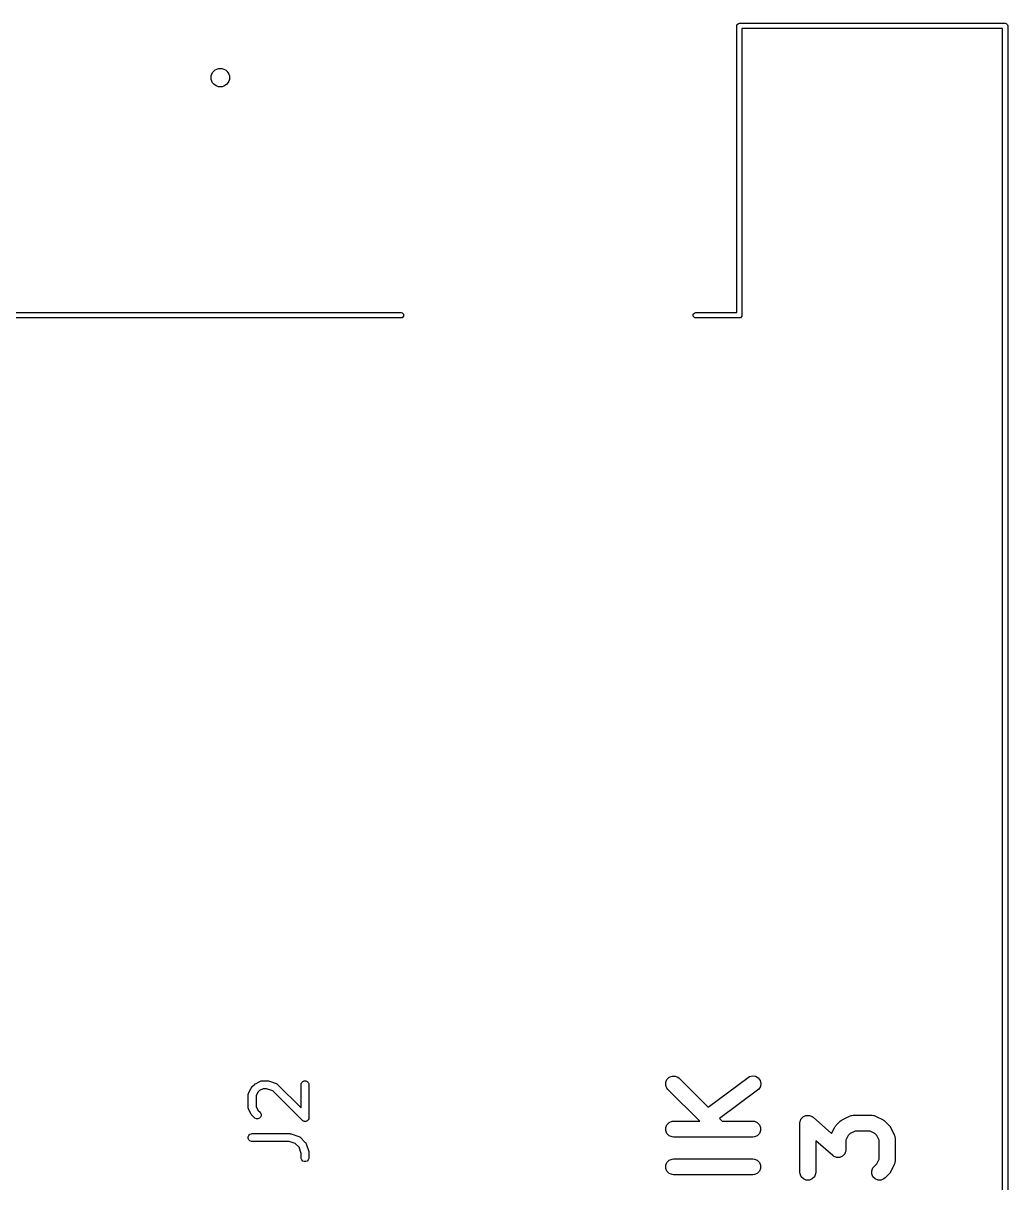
# Model space of a CAD drawing. Extents: x 4.08 to 7.48, y -4.81 to -2.95.
# Drawn here: x 6.742 to 7.475, y -3.921 to -3.057 of the extents above; entities that cross this region are included whole.
import ezdxf

# ---------------------------------------------------------------- set-up
doc = ezdxf.new("R2010")
doc.units = 0
doc.header["$MEASUREMENT"] = 0
doc.layers.add('BLACK', color=7, linetype='CONTINUOUS')

msp = doc.modelspace()

# ---------------------------------------------------------------- linework, layer by layer
at = {"layer": 'BLACK', "linetype": 'CONTINUOUS'}
for p, q in [((7.2735, -3.05818), (7.27457, -3.05712)), ((7.27457, -3.05712), (7.27532, -3.05697)), ((7.27532, -3.05697), (7.47332, -3.05697)), ((7.47332, -3.05697), (7.47407, -3.05712)), ((7.47407, -3.05712), (7.47514, -3.05818)), ((7.27335, -3.05893), (7.2735, -3.05818)), ((7.27335, -3.27252), (7.27335, -3.05893)), ((7.47135, -3.0609), (7.27729, -3.0609)), ((7.27729, -3.0609), (7.27729, -3.27449)), ((7.47135, -4.35618), (7.47135, -3.0609)), ((7.47514, -3.05818), (7.47529, -3.05893)), ((7.47529, -3.05893), (7.47529, -4.35618)), ((6.29282, -3.27252), (7.02332, -3.27252)), ((7.02332, -3.27252), (7.02407, -3.27267)), ((7.02407, -3.27267), (7.02514, -3.27373)), ((7.241, -3.27373), (7.24207, -3.27267)), ((7.24207, -3.27267), (7.24282, -3.27252)), ((7.24282, -3.27252), (7.27335, -3.27252)), ((7.02332, -3.27645), (6.29282, -3.27645)), ((7.02407, -3.2763), (7.02332, -3.27645)), ((7.02514, -3.27524), (7.02407, -3.2763)), ((7.02514, -3.27373), (7.02514, -3.27524)), ((7.241, -3.27524), (7.241, -3.27373)), ((7.24207, -3.2763), (7.241, -3.27524)), ((7.24282, -3.27645), (7.24207, -3.2763)), ((7.27532, -3.27645), (7.24282, -3.27645)), ((7.27607, -3.2763), (7.27532, -3.27645)), ((7.27714, -3.27524), (7.27607, -3.2763)), ((7.27729, -3.27449), (7.27714, -3.27524)), ((7.22142, -3.84363), (7.22304, -3.842)), ((7.22304, -3.842), (7.22517, -3.84112)), ((7.22517, -3.84112), (7.22748, -3.84112)), ((7.22748, -3.84112), (7.22961, -3.842)), ((7.22961, -3.842), (7.2305, -3.84273)), ((7.2305, -3.84273), (7.25219, -3.86442)), ((7.25219, -3.86442), (7.28184, -3.84218)), ((7.28184, -3.84218), (7.28283, -3.84158)), ((7.28283, -3.84158), (7.28506, -3.84101)), ((7.28506, -3.84101), (7.28734, -3.84134)), ((7.28734, -3.84134), (7.28932, -3.84251)), ((7.28932, -3.84251), (7.29071, -3.84436)), ((6.90978, -3.8538), (6.91166, -3.85005)), ((6.91166, -3.85005), (6.91181, -3.8498)), ((6.91181, -3.8498), (6.91184, -3.84973)), ((6.91184, -3.84973), (6.91191, -3.84965)), ((6.91191, -3.84965), (6.91197, -3.84956)), ((6.91197, -3.84956), (6.91202, -3.84951)), ((6.91202, -3.84951), (6.91221, -3.84928)), ((6.91221, -3.84928), (6.91409, -3.84741)), ((6.91409, -3.84741), (6.91431, -3.84722)), ((6.91431, -3.84722), (6.91436, -3.84716)), ((6.91436, -3.84716), (6.91445, -3.84711)), ((6.91445, -3.84711), (6.91453, -3.84704)), ((6.91453, -3.84704), (6.9146, -3.84701)), ((6.9146, -3.84701), (6.91485, -3.84685)), ((6.91485, -3.84685), (6.9186, -3.84498)), ((6.91792, -3.85192), (6.91673, -3.85312)), ((6.92062, -3.85057), (6.91792, -3.85192)), ((6.9186, -3.84498), (6.91914, -3.84477)), ((6.91914, -3.84477), (6.91925, -3.84476)), ((6.91925, -3.84476), (6.91935, -3.84472)), ((6.91935, -3.84472), (6.91992, -3.84467)), ((6.91992, -3.84467), (6.92367, -3.84467)), ((6.92319, -3.85057), (6.92062, -3.85057)), ((6.9277, -3.85208), (6.92319, -3.85057)), ((6.92367, -3.84467), (6.92396, -3.8447)), ((6.92396, -3.8447), (6.92404, -3.84469)), ((6.92404, -3.84469), (6.92414, -3.84471)), ((6.92414, -3.84471), (6.92425, -3.84472)), ((6.92425, -3.84472), (6.92432, -3.84475)), ((6.92432, -3.84475), (6.92461, -3.84482)), ((6.92461, -3.84482), (6.93023, -3.84669)), ((6.93023, -3.84669), (6.93076, -3.84693)), ((6.93076, -3.84693), (6.93084, -3.847)), ((6.93084, -3.847), (6.93094, -3.84704)), ((6.93094, -3.84704), (6.93138, -3.84741)), ((6.93138, -3.84741), (6.94884, -3.86486)), ((6.94884, -3.84762), (6.9489, -3.84704)), ((6.94884, -3.86486), (6.94884, -3.84762)), ((6.9489, -3.84704), (6.94934, -3.84598)), ((6.94934, -3.84598), (6.95015, -3.84517)), ((6.95015, -3.84517), (6.95122, -3.84472)), ((6.95122, -3.84472), (6.95237, -3.84472)), ((6.95237, -3.84472), (6.95343, -3.84517)), ((6.95343, -3.84517), (6.95425, -3.84598)), ((6.95425, -3.84598), (6.95469, -3.84704)), ((6.95469, -3.84704), (6.95475, -3.84762)), ((6.95475, -3.84762), (6.95475, -3.87199)), ((7.22053, -3.84576), (7.22142, -3.84363)), ((7.22053, -3.84806), (7.22053, -3.84576)), ((7.22142, -3.85019), (7.22053, -3.84806)), ((7.22215, -3.85109), (7.22142, -3.85019)), ((7.24581, -3.87475), (7.22215, -3.85109)), ((7.28892, -3.85163), (7.26063, -3.87286)), ((7.28978, -3.85085), (7.28892, -3.85163)), ((7.29095, -3.84887), (7.28978, -3.85085)), ((7.29071, -3.84436), (7.29128, -3.84659)), ((7.29128, -3.84659), (7.29095, -3.84887)), ((6.90947, -3.85512), (6.90953, -3.85454)), ((6.90947, -3.86449), (6.90947, -3.85512)), ((6.90953, -3.85454), (6.90957, -3.85445)), ((6.90957, -3.85445), (6.90958, -3.85434)), ((6.90958, -3.85434), (6.90978, -3.8538)), ((6.91673, -3.85312), (6.91538, -3.85582)), ((6.91538, -3.85582), (6.91538, -3.8638)), ((6.94971, -3.87408), (6.9277, -3.85208)), ((6.90953, -3.86507), (6.90947, -3.86449)), ((6.90957, -3.86517), (6.90953, -3.86507)), ((6.90958, -3.86527), (6.90957, -3.86517)), ((6.90978, -3.86581), (6.90958, -3.86527)), ((6.91166, -3.86956), (6.90978, -3.86581)), ((6.91538, -3.8638), (6.91673, -3.86649)), ((6.91673, -3.86649), (6.91826, -3.86803)), ((6.91826, -3.86803), (6.91863, -3.86848)), ((6.91863, -3.86848), (6.91907, -3.86954)), ((6.91181, -3.86981), (6.91166, -3.86956)), ((6.91184, -3.86988), (6.91181, -3.86981)), ((6.91191, -3.86996), (6.91184, -3.86988)), ((6.91197, -3.87005), (6.91191, -3.86996)), ((6.91202, -3.8701), (6.91197, -3.87005)), ((6.91221, -3.87033), (6.91202, -3.8701)), ((6.91409, -3.87221), (6.91221, -3.87033)), ((6.91453, -3.87257), (6.91409, -3.87221)), ((6.9156, -3.87301), (6.91453, -3.87257)), ((6.91675, -3.87301), (6.9156, -3.87301)), ((6.91781, -3.87257), (6.91675, -3.87301)), ((6.91863, -3.87176), (6.91781, -3.87257)), ((6.91907, -3.87069), (6.91863, -3.87176)), ((6.91907, -3.86954), (6.91907, -3.87069)), ((6.95015, -3.87445), (6.94971, -3.87408)), ((6.95091, -3.87476), (6.95015, -3.87445)), ((6.95122, -3.87489), (6.95091, -3.87476)), ((6.95237, -3.87489), (6.95122, -3.87489)), ((6.95122, -3.87489), (6.95122, -3.87489)), ((6.95343, -3.87445), (6.95237, -3.87489)), ((6.95425, -3.87363), (6.95343, -3.87445)), ((6.95456, -3.87288), (6.95425, -3.87363)), ((6.95469, -3.87257), (6.95456, -3.87288)), ((6.95475, -3.87199), (6.95469, -3.87257)), ((7.22053, -3.8795), (7.22142, -3.87737)), ((7.22142, -3.87737), (7.22304, -3.87574)), ((7.22304, -3.87574), (7.22517, -3.87486)), ((7.22517, -3.87486), (7.22633, -3.87475)), ((7.22633, -3.87475), (7.24581, -3.87475)), ((7.26063, -3.87286), (7.26252, -3.87475)), ((7.26252, -3.87475), (7.28538, -3.87475)), ((7.28538, -3.87475), (7.28653, -3.87486)), ((7.28653, -3.87486), (7.28866, -3.87574)), ((7.28866, -3.87574), (7.29029, -3.87737)), ((7.29029, -3.87737), (7.29117, -3.8795)), ((7.32042, -3.87628), (7.32048, -3.87567)), ((7.32042, -3.91284), (7.32042, -3.87628)), ((7.32047, -3.87552), (7.32051, -3.87541)), ((7.32048, -3.87567), (7.32047, -3.87552)), ((7.32051, -3.87541), (7.32053, -3.87513)), ((7.32053, -3.87513), (7.3209, -3.87424)), ((7.3209, -3.87424), (7.32121, -3.87333)), ((7.32121, -3.87333), (7.32134, -3.87318)), ((7.32134, -3.87318), (7.32142, -3.873)), ((7.32142, -3.873), (7.32209, -3.87232)), ((7.32209, -3.87232), (7.32273, -3.8716)), ((7.32273, -3.8716), (7.3229, -3.87151)), ((7.3229, -3.87151), (7.32304, -3.87137)), ((7.32304, -3.87137), (7.32393, -3.871)), ((7.32393, -3.871), (7.32479, -3.87058)), ((7.32479, -3.87058), (7.32499, -3.87056)), ((7.32499, -3.87056), (7.32517, -3.87049)), ((7.32517, -3.87049), (7.32613, -3.87049)), ((7.32613, -3.87049), (7.32709, -3.87042)), ((7.32709, -3.87042), (7.32728, -3.87049)), ((7.32728, -3.87049), (7.32748, -3.87049)), ((7.32748, -3.87049), (7.32836, -3.87085)), ((7.32836, -3.87085), (7.32927, -3.87116)), ((7.32927, -3.87116), (7.3295, -3.87133)), ((7.3295, -3.87133), (7.32961, -3.87137)), ((7.32961, -3.87137), (7.32972, -3.87148)), ((7.32972, -3.87148), (7.33021, -3.87184)), ((7.33021, -3.87184), (7.34402, -3.88392)), ((7.34709, -3.87818), (7.34746, -3.87773)), ((7.34746, -3.87773), (7.35027, -3.87492)), ((7.35027, -3.87492), (7.35072, -3.87454)), ((7.35072, -3.87454), (7.35083, -3.87443)), ((7.35083, -3.87443), (7.351, -3.87431)), ((7.351, -3.87431), (7.35117, -3.87418)), ((7.35117, -3.87418), (7.35131, -3.87412)), ((7.35131, -3.87412), (7.35181, -3.87381)), ((7.35181, -3.87381), (7.35743, -3.871)), ((7.35743, -3.871), (7.35851, -3.87058)), ((7.35851, -3.87058), (7.35872, -3.87057)), ((7.35872, -3.87057), (7.35892, -3.87049)), ((7.35892, -3.87049), (7.36007, -3.87037)), ((7.36007, -3.87037), (7.37413, -3.87037)), ((7.37413, -3.87037), (7.37528, -3.87049)), ((7.37528, -3.87049), (7.37548, -3.87057)), ((7.37548, -3.87057), (7.37569, -3.87058)), ((7.37569, -3.87058), (7.37677, -3.871)), ((7.37677, -3.871), (7.3824, -3.87381)), ((7.3824, -3.87381), (7.38289, -3.87412)), ((7.38289, -3.87412), (7.38304, -3.87418)), ((7.38304, -3.87418), (7.3832, -3.87431)), ((7.3832, -3.87431), (7.38338, -3.87443)), ((7.38338, -3.87443), (7.38348, -3.87454)), ((7.38348, -3.87454), (7.38393, -3.87492)), ((7.38393, -3.87492), (7.38674, -3.87773)), ((7.38674, -3.87773), (7.38712, -3.87818)), ((6.90953, -3.88641), (6.90997, -3.88535)), ((6.90953, -3.88757), (6.90953, -3.88641)), ((6.90997, -3.88535), (6.91078, -3.88454)), ((6.91078, -3.88454), (6.91185, -3.88409)), ((6.91185, -3.88409), (6.91242, -3.88404)), ((6.91242, -3.88404), (6.94055, -3.88404)), ((6.94055, -3.88404), (6.94084, -3.88407)), ((6.94084, -3.88407), (6.94091, -3.88406)), ((6.94091, -3.88406), (6.94102, -3.88408)), ((6.94102, -3.88408), (6.94112, -3.88409)), ((6.94112, -3.88409), (6.94119, -3.88412)), ((6.94119, -3.88412), (6.94148, -3.88419)), ((6.94148, -3.88419), (6.9471, -3.88606)), ((6.9471, -3.88606), (6.94763, -3.8863)), ((6.94763, -3.8863), (6.94771, -3.88637)), ((6.94771, -3.88637), (6.94781, -3.88641)), ((6.94781, -3.88641), (6.94826, -3.88678)), ((7.22053, -3.88181), (7.22053, -3.8795)), ((7.22142, -3.88394), (7.22053, -3.88181)), ((7.22304, -3.88557), (7.22142, -3.88394)), ((7.22517, -3.88645), (7.22304, -3.88557)), ((7.22633, -3.88656), (7.22517, -3.88645)), ((7.28538, -3.88656), (7.22633, -3.88656)), ((7.28653, -3.88645), (7.28538, -3.88656)), ((7.28866, -3.88557), (7.28653, -3.88645)), ((7.29029, -3.88394), (7.28866, -3.88557)), ((7.29117, -3.88181), (7.29029, -3.88394)), ((7.29117, -3.8795), (7.29117, -3.88181)), ((7.34402, -3.88392), (7.34635, -3.87926)), ((7.34635, -3.87926), (7.34666, -3.87877)), ((7.34666, -3.87877), (7.34672, -3.87862)), ((7.34672, -3.87862), (7.34686, -3.87846)), ((7.34686, -3.87846), (7.34697, -3.87828)), ((7.34697, -3.87828), (7.34709, -3.87818)), ((7.35649, -3.8854), (7.35473, -3.88892)), ((7.35795, -3.88395), (7.35649, -3.8854)), ((7.36147, -3.88218), (7.35795, -3.88395)), ((7.37274, -3.88218), (7.36147, -3.88218)), ((7.37626, -3.88395), (7.37274, -3.88218)), ((7.37772, -3.8854), (7.37626, -3.88395)), ((7.37948, -3.88892), (7.37772, -3.8854)), ((7.38712, -3.87818), (7.38723, -3.87828)), ((7.38723, -3.87828), (7.38735, -3.87846)), ((7.38735, -3.87846), (7.38748, -3.87862)), ((7.38748, -3.87862), (7.38754, -3.87877)), ((7.38754, -3.87877), (7.38785, -3.87926)), ((7.38785, -3.87926), (7.39066, -3.88489)), ((7.39066, -3.88489), (7.39108, -3.88597)), ((7.39108, -3.88597), (7.39109, -3.88618)), ((7.39109, -3.88618), (7.39117, -3.88638)), ((7.39117, -3.88638), (7.39129, -3.88753)), ((6.90997, -3.88863), (6.90953, -3.88757)), ((6.91078, -3.88945), (6.90997, -3.88863)), ((6.91185, -3.88989), (6.91078, -3.88945)), ((6.91242, -3.88994), (6.91185, -3.88989)), ((6.94007, -3.88994), (6.91242, -3.88994)), ((6.94457, -3.89145), (6.94007, -3.88994)), ((6.94734, -3.89421), (6.94457, -3.89145)), ((6.94884, -3.89872), (6.94734, -3.89421)), ((6.94826, -3.88678), (6.95201, -3.89053)), ((6.95201, -3.89053), (6.95237, -3.89097)), ((6.95237, -3.89097), (6.95241, -3.89107)), ((6.95241, -3.89107), (6.95248, -3.89115)), ((6.95248, -3.89115), (6.95272, -3.89168)), ((6.95272, -3.89168), (6.95459, -3.89731)), ((7.34493, -3.90041), (7.33223, -3.88929)), ((7.33223, -3.88929), (7.33223, -3.91284)), ((7.35473, -3.88892), (7.35473, -3.89596)), ((7.37948, -3.90301), (7.37948, -3.88892)), ((7.39129, -3.88753), (7.39129, -3.9044)), ((6.94884, -3.90199), (6.94884, -3.89872)), ((6.9489, -3.90256), (6.94884, -3.90199)), ((6.94934, -3.90363), (6.9489, -3.90256)), ((6.95015, -3.90444), (6.94934, -3.90363)), ((6.95425, -3.90363), (6.95343, -3.90444)), ((6.95469, -3.90256), (6.95425, -3.90363)), ((6.95459, -3.89731), (6.95466, -3.89759)), ((6.95466, -3.89759), (6.95469, -3.89766)), ((6.95469, -3.89766), (6.9547, -3.89777)), ((6.95475, -3.90199), (6.95469, -3.90256)), ((6.9547, -3.89777), (6.95472, -3.89787)), ((6.95472, -3.89787), (6.95472, -3.89795)), ((6.95472, -3.89795), (6.95475, -3.89824)), ((6.95475, -3.89824), (6.95475, -3.90199)), ((7.22304, -3.90387), (7.22517, -3.90298)), ((7.22517, -3.90298), (7.22633, -3.90287)), ((7.22633, -3.90287), (7.28538, -3.90287)), ((7.28538, -3.90287), (7.28653, -3.90298)), ((7.28653, -3.90298), (7.28866, -3.90387)), ((7.34543, -3.90076), (7.34493, -3.90041)), ((7.34554, -3.90087), (7.34543, -3.90076)), ((7.34565, -3.90092), (7.34554, -3.90087)), ((7.34588, -3.90108), (7.34565, -3.90092)), ((7.34678, -3.90139), (7.34588, -3.90108)), ((7.34767, -3.90176), (7.34678, -3.90139)), ((7.34787, -3.90176), (7.34767, -3.90176)), ((7.34806, -3.90182), (7.34787, -3.90176)), ((7.34902, -3.90176), (7.34806, -3.90182)), ((7.34997, -3.90176), (7.34902, -3.90176)), ((7.35016, -3.90168), (7.34997, -3.90176)), ((7.35036, -3.90167), (7.35016, -3.90168)), ((7.35122, -3.90124), (7.35036, -3.90167)), ((7.3521, -3.90087), (7.35122, -3.90124)), ((7.35224, -3.90073), (7.3521, -3.90087)), ((7.35242, -3.90065), (7.35224, -3.90073)), ((7.35305, -3.89992), (7.35242, -3.90065)), ((7.35373, -3.89925), (7.35305, -3.89992)), ((7.35381, -3.89906), (7.35373, -3.89925)), ((7.35394, -3.89891), (7.35381, -3.89906)), ((7.35425, -3.898), (7.35394, -3.89891)), ((7.35461, -3.89712), (7.35425, -3.898)), ((7.35464, -3.89684), (7.35461, -3.89712)), ((7.35468, -3.89673), (7.35464, -3.89684)), ((7.35473, -3.89596), (7.35467, -3.89657)), ((7.35467, -3.89657), (7.35468, -3.89673)), ((7.37772, -3.90653), (7.37948, -3.90301)), ((6.95122, -3.90488), (6.95015, -3.90444)), ((6.95237, -3.90488), (6.95122, -3.90488)), ((6.95343, -3.90444), (6.95237, -3.90488)), ((7.22053, -3.90762), (7.22142, -3.9055)), ((7.22053, -3.90993), (7.22053, -3.90762)), ((7.22142, -3.91206), (7.22053, -3.90993)), ((7.22142, -3.9055), (7.22304, -3.90387)), ((7.22304, -3.91369), (7.22142, -3.91206)), ((7.28866, -3.90387), (7.29029, -3.9055)), ((7.29029, -3.91206), (7.28866, -3.91369)), ((7.29029, -3.9055), (7.29117, -3.90762)), ((7.29117, -3.90993), (7.29029, -3.91206)), ((7.29117, -3.90762), (7.29117, -3.90993)), ((7.37396, -3.91169), (7.37485, -3.90956)), ((7.37396, -3.91399), (7.37396, -3.91169)), ((7.37485, -3.90956), (7.37558, -3.90866)), ((7.37558, -3.90866), (7.37772, -3.90653)), ((7.39066, -3.90704), (7.38785, -3.91267)), ((7.39108, -3.90596), (7.39066, -3.90704)), ((7.39109, -3.90575), (7.39108, -3.90596)), ((7.39117, -3.90555), (7.39109, -3.90575)), ((7.39129, -3.9044), (7.39117, -3.90555)), ((7.22517, -3.91457), (7.22304, -3.91369)), ((7.22633, -3.91468), (7.22517, -3.91457)), ((7.28538, -3.91468), (7.22633, -3.91468)), ((7.28653, -3.91457), (7.28538, -3.91468)), ((7.28866, -3.91369), (7.28653, -3.91457)), ((7.32053, -3.91399), (7.32042, -3.91284)), ((7.32142, -3.91612), (7.32053, -3.91399)), ((7.32304, -3.91775), (7.32142, -3.91612)), ((7.32517, -3.91863), (7.32304, -3.91775)), ((7.32748, -3.91863), (7.32517, -3.91863)), ((7.32961, -3.91775), (7.32748, -3.91863)), ((7.33124, -3.91612), (7.32961, -3.91775)), ((7.33212, -3.91399), (7.33124, -3.91612)), ((7.33223, -3.91284), (7.33212, -3.91399)), ((7.37485, -3.91612), (7.37396, -3.91399)), ((7.37648, -3.91775), (7.37485, -3.91612)), ((7.3786, -3.91863), (7.37648, -3.91775)), ((7.38091, -3.91863), (7.3786, -3.91863)), ((7.38304, -3.91775), (7.38091, -3.91863)), ((7.38393, -3.91701), (7.38304, -3.91775)), ((7.38674, -3.9142), (7.38393, -3.91701)), ((7.38712, -3.91375), (7.38674, -3.9142)), ((7.38723, -3.91365), (7.38712, -3.91375)), ((7.38735, -3.91347), (7.38723, -3.91365)), ((7.38748, -3.91331), (7.38735, -3.91347)), ((7.38754, -3.91316), (7.38748, -3.91331)), ((7.38785, -3.91267), (7.38754, -3.91316))]:
    msp.add_line(p, q, dxfattribs=at)
at = {"layer": 'BLACK'}
msp.add_circle((6.88867, -3.09752), 0.00689, dxfattribs=at)
msp.add_circle((6.88867, -3.09752), 0.00689, dxfattribs=at)

doc.saveas('drawing.dxf')
